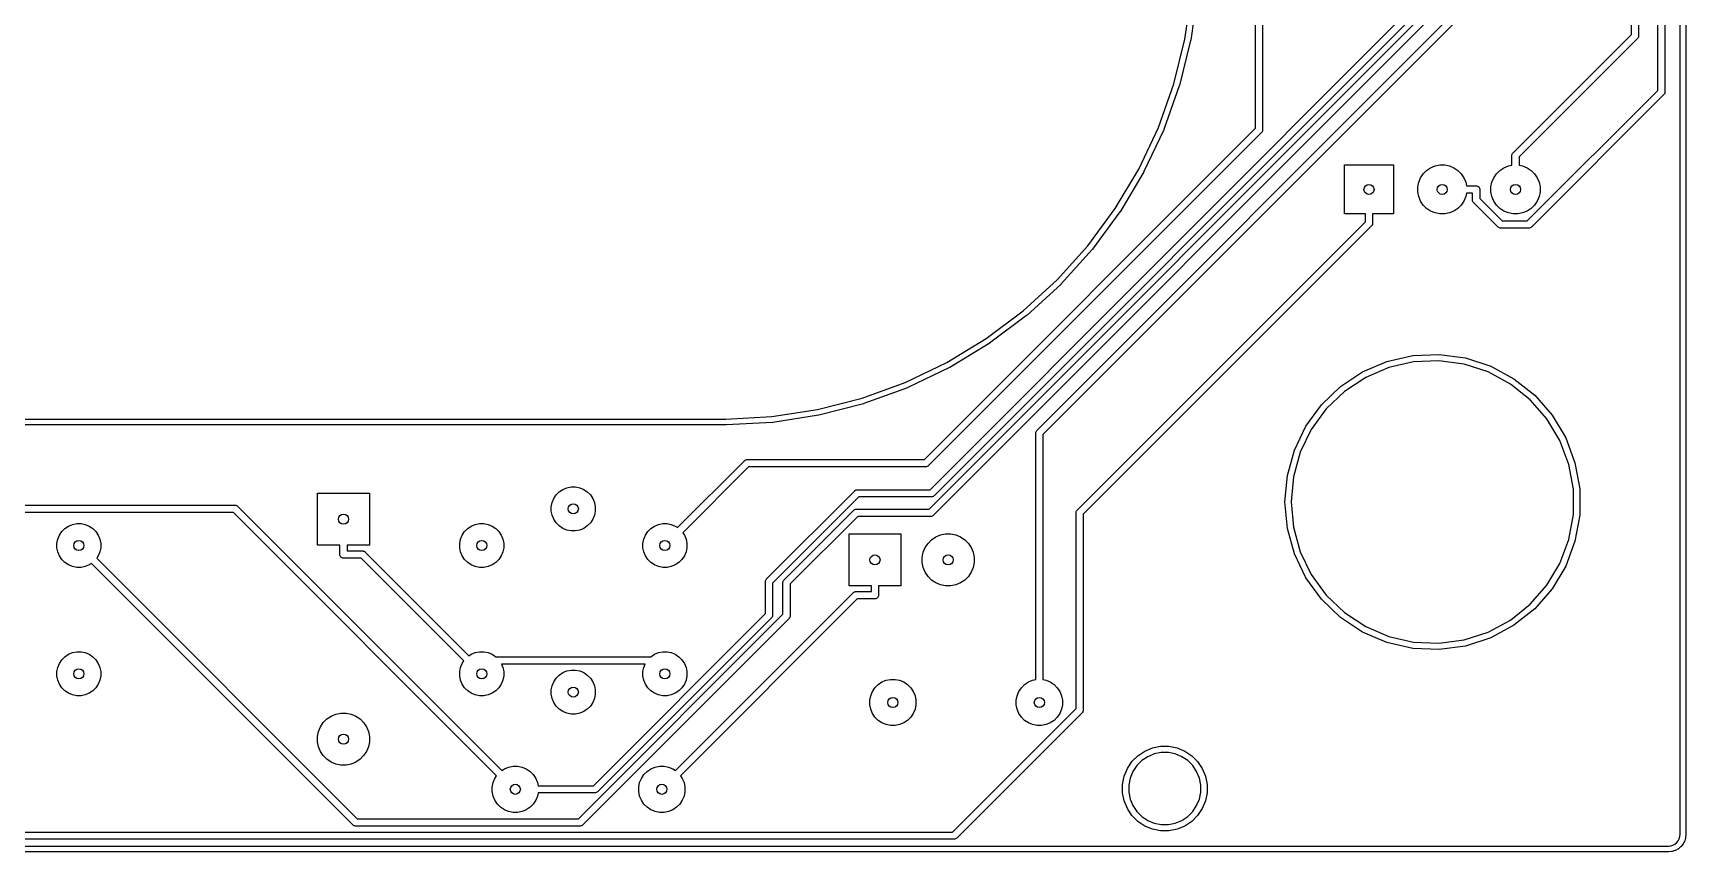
# Model space of a CAD drawing. Extents: x 17 to 176, y -177 to -9.
# Drawn here: x 118.3 to 175.6, y -176.6 to -148.3 of the extents above; entities that cross this region are included whole.
import ezdxf

# ---------------------------------------------------------------- set-up
doc = ezdxf.new("R2010")
doc.units = 0
doc.layers.add('BLACK', color=7, linetype='CONTINUOUS')

msp = doc.modelspace()

# ---------------------------------------------------------------- linework, layer by layer
at = {"layer": 'BLACK', "linetype": 'CONTINUOUS'}
for p, q in [((175.382, -176.017), (175.382, -52.2426)), ((175.582, -52.2359), (175.582, -176.027)), ((174.604, -150.241), (174.604, -58.604)), ((174.854, -58.5583), (174.854, -150.286)), ((160.654, -151.553), (160.654, -63.3074)), ((160.904, -63.3531), (160.904, -151.599)), ((173.692, -148.298), (173.692, -109.811)), ((173.942, -109.766), (173.942, -148.343)), ((153.078, -162.022), (167.836, -147.265)), ((158.212, -148.467), (158.445, -146.888)), ((158.643, -146.912), (158.409, -148.501)), ((149.343, -164.752), (166.678, -147.417)), ((149.375, -164.076), (165.838, -147.614)), ((166.887, -147.562), (149.487, -164.961)), ((166.047, -147.758), (149.52, -164.285)), ((168.045, -147.409), (153.287, -162.167)), ((169.588, -152.402), (173.692, -148.298)), ((173.906, -148.438), (173.901, -148.442)), ((173.91, -148.433), (173.906, -148.438)), ((173.922, -148.419), (173.91, -148.433)), ((173.933, -148.397), (173.922, -148.419)), ((173.941, -148.374), (173.933, -148.397)), ((173.942, -148.355), (173.941, -148.374)), ((173.942, -148.343), (173.943, -148.349)), ((173.943, -148.349), (173.942, -148.355)), ((173.942, -148.355), (173.942, -148.355)), ((157.825, -150.016), (158.212, -148.467)), ((158.407, -148.511), (158.018, -150.07)), ((158.408, -148.507), (158.407, -148.511)), ((158.409, -148.503), (158.408, -148.507)), ((158.409, -148.501), (158.409, -148.503)), ((173.901, -148.442), (169.797, -152.546)), ((157.29, -151.52), (157.825, -150.016)), ((158.015, -150.079), (157.477, -151.592)), ((158.017, -150.075), (158.015, -150.079)), ((158.018, -150.071), (158.017, -150.075)), ((158.018, -150.07), (158.018, -150.071)), ((170.079, -154.765), (174.604, -150.241)), ((174.813, -150.385), (170.224, -154.974)), ((174.818, -150.381), (174.813, -150.385)), ((174.822, -150.377), (174.818, -150.381)), ((174.833, -150.362), (174.822, -150.377)), ((174.822, -150.377), (174.822, -150.377)), ((174.845, -150.341), (174.833, -150.362)), ((174.852, -150.317), (174.845, -150.341)), ((174.845, -150.341), (174.845, -150.341)), ((174.854, -150.299), (174.852, -150.317)), ((174.854, -150.286), (174.855, -150.293)), ((174.855, -150.293), (174.854, -150.299)), ((174.854, -150.299), (174.854, -150.299)), ((149.174, -163.034), (160.654, -151.553)), ((160.863, -151.698), (149.318, -163.243)), ((156.61, -152.965), (157.29, -151.52)), ((157.473, -151.601), (156.789, -153.055)), ((157.475, -151.597), (157.473, -151.601)), ((157.476, -151.593), (157.475, -151.597)), ((157.477, -151.592), (157.476, -151.593)), ((160.868, -151.694), (160.863, -151.698)), ((160.872, -151.689), (160.868, -151.694)), ((160.884, -151.675), (160.872, -151.689)), ((160.895, -151.653), (160.884, -151.675)), ((160.902, -151.63), (160.895, -151.653)), ((160.904, -151.611), (160.902, -151.63)), ((160.904, -151.599), (160.905, -151.605)), ((160.905, -151.605), (160.904, -151.611)), ((160.904, -151.611), (160.904, -151.611)), ((169.549, -152.47), (169.556, -152.447)), ((169.556, -152.447), (169.568, -152.425)), ((169.568, -152.425), (169.579, -152.411)), ((169.579, -152.411), (169.583, -152.406)), ((169.579, -152.411), (169.579, -152.411)), ((169.583, -152.406), (169.588, -152.402)), ((155.793, -154.336), (156.61, -152.965)), ((163.742, -154.52), (163.742, -152.82)), ((163.742, -152.82), (165.442, -152.82)), ((165.442, -152.82), (165.442, -154.52)), ((166.472, -153.128), (166.59, -153.01)), ((166.59, -153.01), (166.729, -152.917)), ((166.729, -152.917), (166.884, -152.853)), ((166.884, -152.853), (167.048, -152.82)), ((167.048, -152.82), (167.216, -152.82)), ((167.216, -152.82), (167.38, -152.853)), ((167.38, -152.853), (167.535, -152.917)), ((167.535, -152.917), (167.674, -153.01)), ((167.674, -153.01), (167.792, -153.128)), ((169.012, -153.128), (169.13, -153.01)), ((169.13, -153.01), (169.269, -152.917)), ((169.269, -152.917), (169.424, -152.853)), ((169.424, -152.853), (169.547, -152.828)), ((169.546, -152.495), (169.549, -152.47)), ((169.547, -152.501), (169.546, -152.495)), ((169.547, -152.828), (169.547, -152.501)), ((169.797, -152.546), (169.797, -152.828)), ((169.797, -152.828), (169.92, -152.853)), ((169.92, -152.853), (170.075, -152.917)), ((170.075, -152.917), (170.214, -153.01)), ((170.214, -153.01), (170.332, -153.128)), ((156.784, -153.063), (155.962, -154.443)), ((156.786, -153.059), (156.784, -153.063)), ((156.788, -153.056), (156.786, -153.059)), ((156.789, -153.055), (156.788, -153.056)), ((166.282, -153.586), (166.315, -153.422)), ((166.282, -153.754), (166.282, -153.586)), ((166.315, -153.422), (166.379, -153.267)), ((166.379, -153.267), (166.472, -153.128)), ((167.792, -153.128), (167.885, -153.267)), ((167.885, -153.267), (167.949, -153.422)), ((167.949, -153.422), (167.974, -153.545)), ((167.974, -153.545), (168.301, -153.545)), ((168.301, -153.545), (168.307, -153.544)), ((168.307, -153.544), (168.313, -153.545)), ((168.313, -153.545), (168.313, -153.545)), ((168.313, -153.545), (168.332, -153.547)), ((168.332, -153.547), (168.355, -153.554)), ((168.355, -153.554), (168.377, -153.566)), ((168.377, -153.566), (168.396, -153.581)), ((168.396, -153.581), (168.412, -153.6)), ((168.822, -153.586), (168.855, -153.422)), ((168.822, -153.754), (168.822, -153.586)), ((168.855, -153.422), (168.919, -153.267)), ((168.919, -153.267), (169.012, -153.128)), ((170.332, -153.128), (170.425, -153.267)), ((170.425, -153.267), (170.489, -153.422)), ((170.489, -153.422), (170.522, -153.586)), ((170.522, -153.586), (170.522, -153.754)), ((166.315, -153.918), (166.282, -153.754)), ((166.379, -154.073), (166.315, -153.918)), ((166.472, -154.212), (166.379, -154.073)), ((167.885, -154.073), (167.792, -154.212)), ((167.949, -153.918), (167.885, -154.073)), ((167.974, -153.795), (167.949, -153.918)), ((168.182, -153.795), (167.974, -153.795)), ((168.182, -154.031), (168.182, -153.795)), ((168.182, -154.037), (168.182, -154.031)), ((168.184, -154.062), (168.182, -154.037)), ((168.191, -154.085), (168.184, -154.062)), ((168.203, -154.107), (168.191, -154.085)), ((168.215, -154.121), (168.203, -154.107)), ((168.218, -154.126), (168.215, -154.121)), ((168.223, -154.13), (168.218, -154.126)), ((169.068, -154.974), (168.223, -154.13)), ((168.412, -153.6), (168.423, -153.622)), ((168.423, -153.622), (168.43, -153.645)), ((168.43, -153.645), (168.433, -153.67)), ((168.433, -153.67), (168.432, -153.676)), ((168.432, -153.676), (168.432, -153.986)), ((168.432, -153.986), (169.212, -154.765)), ((168.855, -153.918), (168.822, -153.754)), ((168.919, -154.073), (168.855, -153.918)), ((169.012, -154.212), (168.919, -154.073)), ((170.425, -154.073), (170.332, -154.212)), ((170.489, -153.918), (170.425, -154.073)), ((170.522, -153.754), (170.489, -153.918)), ((154.845, -155.621), (155.793, -154.336)), ((155.957, -154.451), (155.003, -155.744)), ((155.959, -154.448), (155.957, -154.451)), ((155.961, -154.444), (155.959, -154.448)), ((155.962, -154.443), (155.961, -154.444)), ((164.467, -154.52), (163.742, -154.52)), ((164.467, -154.794), (164.467, -154.52)), ((165.442, -154.52), (164.717, -154.52)), ((164.717, -154.52), (164.717, -154.839)), ((166.59, -154.33), (166.472, -154.212)), ((166.729, -154.423), (166.59, -154.33)), ((166.884, -154.487), (166.729, -154.423)), ((167.048, -154.52), (166.884, -154.487)), ((167.216, -154.52), (167.048, -154.52)), ((167.38, -154.487), (167.216, -154.52)), ((167.535, -154.423), (167.38, -154.487)), ((167.674, -154.33), (167.535, -154.423)), ((167.792, -154.212), (167.674, -154.33)), ((169.13, -154.33), (169.012, -154.212)), ((169.269, -154.423), (169.13, -154.33)), ((169.424, -154.487), (169.269, -154.423)), ((169.588, -154.52), (169.424, -154.487)), ((169.756, -154.52), (169.588, -154.52)), ((169.92, -154.487), (169.756, -154.52)), ((170.075, -154.423), (169.92, -154.487)), ((170.214, -154.33), (170.075, -154.423)), ((170.332, -154.212), (170.214, -154.33)), ((154.475, -164.785), (164.467, -154.794)), ((164.676, -154.938), (154.684, -164.93)), ((164.681, -154.934), (164.676, -154.938)), ((164.685, -154.929), (164.681, -154.934)), ((164.696, -154.915), (164.685, -154.929)), ((164.708, -154.893), (164.696, -154.915)), ((164.715, -154.87), (164.708, -154.893)), ((164.717, -154.851), (164.715, -154.87)), ((164.715, -154.87), (164.715, -154.87)), ((164.717, -154.839), (164.718, -154.845)), ((164.718, -154.845), (164.717, -154.851)), ((164.717, -154.851), (164.717, -154.851)), ((169.071, -154.979), (169.068, -154.974)), ((169.076, -154.983), (169.071, -154.979)), ((169.091, -154.995), (169.076, -154.983)), ((169.076, -154.983), (169.076, -154.983)), ((169.112, -155.006), (169.091, -154.995)), ((169.136, -155.013), (169.112, -155.006)), ((169.154, -155.015), (169.136, -155.013)), ((169.16, -155.016), (169.154, -155.015)), ((169.154, -155.015), (169.154, -155.015)), ((169.166, -155.015), (169.16, -155.016)), ((170.125, -155.015), (169.166, -155.015)), ((169.212, -154.765), (170.079, -154.765)), ((170.131, -155.016), (170.125, -155.015)), ((170.137, -155.015), (170.131, -155.016)), ((170.156, -155.013), (170.137, -155.015)), ((170.137, -155.015), (170.137, -155.015)), ((170.179, -155.006), (170.156, -155.013)), ((170.201, -154.995), (170.179, -155.006)), ((170.22, -154.979), (170.201, -154.995)), ((170.224, -154.974), (170.22, -154.979)), ((153.777, -156.808), (154.845, -155.621)), ((154.997, -155.752), (153.922, -156.945)), ((155, -155.748), (154.997, -155.752)), ((155.002, -155.745), (155, -155.748)), ((155.003, -155.744), (155.002, -155.745)), ((152.598, -157.884), (153.777, -156.808)), ((153.915, -156.952), (152.729, -158.035)), ((153.918, -156.949), (153.915, -156.952)), ((153.921, -156.946), (153.918, -156.949)), ((153.922, -156.945), (153.921, -156.946)), ((153.922, -156.945), (153.922, -156.945)), ((153.922, -156.945), (153.922, -156.945)), ((151.32, -158.841), (152.598, -157.884)), ((152.722, -158.042), (151.436, -159.004)), ((152.725, -158.039), (152.722, -158.042)), ((152.728, -158.036), (152.725, -158.039)), ((152.729, -158.035), (152.728, -158.036)), ((149.954, -159.668), (151.32, -158.841)), ((151.427, -159.009), (150.053, -159.841)), ((151.431, -159.007), (151.427, -159.009)), ((151.434, -159.005), (151.431, -159.007)), ((151.436, -159.004), (151.434, -159.005)), ((148.514, -160.358), (149.954, -159.668)), ((150.045, -159.846), (148.596, -160.54)), ((150.049, -159.844), (150.045, -159.846)), ((150.052, -159.842), (150.049, -159.844)), ((150.053, -159.841), (150.052, -159.842)), ((150.053, -159.841), (150.053, -159.841)), ((150.053, -159.841), (150.053, -159.841)), ((164.372, -159.994), (165.216, -159.634)), ((165.284, -159.843), (164.477, -160.188)), ((165.216, -159.634), (166.111, -159.429)), ((166.141, -159.647), (165.284, -159.843)), ((166.111, -159.429), (167.028, -159.388)), ((167.018, -159.608), (166.141, -159.647)), ((167.889, -159.726), (167.018, -159.608)), ((167.028, -159.388), (167.938, -159.511)), ((168.724, -159.997), (167.889, -159.726)), ((167.938, -159.511), (168.811, -159.795)), ((168.811, -159.795), (169.619, -160.23)), ((147.014, -160.904), (148.514, -160.358)), ((163.606, -160.5), (164.372, -159.994)), ((164.477, -160.188), (163.744, -160.672)), ((169.498, -160.414), (168.724, -159.997)), ((170.185, -160.961), (169.498, -160.414)), ((169.619, -160.23), (170.337, -160.802)), ((145.468, -161.301), (147.014, -160.904)), ((148.587, -160.544), (147.078, -161.093)), ((148.591, -160.542), (148.587, -160.544)), ((148.595, -160.541), (148.591, -160.542)), ((148.596, -160.54), (148.595, -160.541)), ((148.596, -160.54), (148.596, -160.54)), ((148.596, -160.54), (148.596, -160.54)), ((162.943, -161.134), (163.606, -160.5)), ((163.744, -160.672), (163.109, -161.279)), ((170.763, -161.623), (170.185, -160.961)), ((170.337, -160.802), (170.941, -161.494)), ((142.294, -161.634), (143.89, -161.545)), ((143.89, -161.545), (145.468, -161.301)), ((145.503, -161.498), (143.916, -161.743)), ((145.507, -161.497), (145.503, -161.498)), ((145.511, -161.496), (145.507, -161.497)), ((145.513, -161.496), (145.511, -161.496)), ((147.069, -161.096), (145.513, -161.496)), ((145.513, -161.496), (145.513, -161.496)), ((145.513, -161.496), (145.513, -161.496)), ((147.073, -161.095), (147.069, -161.096)), ((147.077, -161.094), (147.073, -161.095)), ((147.078, -161.093), (147.077, -161.094)), ((147.078, -161.093), (147.078, -161.093)), ((147.078, -161.093), (147.078, -161.093)), ((162.403, -161.877), (162.943, -161.134)), ((163.109, -161.279), (162.592, -161.99)), ((170.941, -161.494), (171.412, -162.282)), ((142.187, -161.834), (50.5992, -161.834)), ((50.6066, -161.635), (142.182, -161.635)), ((142.182, -161.635), (142.294, -161.634)), ((142.297, -161.834), (142.187, -161.834)), ((142.187, -161.834), (142.187, -161.834)), ((142.299, -161.834), (142.297, -161.834)), ((142.301, -161.834), (142.299, -161.834)), ((142.302, -161.834), (142.301, -161.834)), ((143.906, -161.744), (142.302, -161.834)), ((143.91, -161.744), (143.906, -161.744)), ((143.914, -161.743), (143.91, -161.744)), ((143.916, -161.743), (143.914, -161.743)), ((153.036, -162.115), (153.037, -162.109)), ((153.037, -162.121), (153.036, -162.115)), ((153.037, -162.109), (153.039, -162.091)), ((153.037, -162.109), (153.037, -162.109)), ((153.037, -170.659), (153.037, -162.121)), ((153.039, -162.091), (153.046, -162.067)), ((153.046, -162.067), (153.058, -162.045)), ((153.058, -162.045), (153.073, -162.026)), ((153.073, -162.026), (153.078, -162.022)), ((153.287, -162.167), (153.287, -170.659)), ((162.005, -162.704), (162.403, -161.877)), ((162.592, -161.99), (162.211, -162.781)), ((171.213, -162.377), (170.763, -161.623)), ((161.761, -163.589), (162.005, -162.704)), ((171.522, -163.2), (171.213, -162.377)), ((171.412, -162.282), (171.734, -163.141)), ((140.62, -165.391), (142.936, -163.075)), ((143.081, -163.284), (140.797, -165.568)), ((142.936, -163.075), (142.94, -163.07)), ((142.94, -163.07), (142.945, -163.066)), ((142.945, -163.066), (142.959, -163.054)), ((142.959, -163.054), (142.981, -163.043)), ((142.981, -163.043), (143.005, -163.036)), ((143.005, -163.036), (143.023, -163.034)), ((143.023, -163.034), (143.029, -163.033)), ((143.023, -163.034), (143.023, -163.034)), ((143.029, -163.033), (143.035, -163.034)), ((143.035, -163.034), (149.174, -163.034)), ((149.219, -163.284), (143.081, -163.284)), ((149.225, -163.284), (149.219, -163.284)), ((149.231, -163.284), (149.225, -163.284)), ((149.25, -163.282), (149.231, -163.284)), ((149.231, -163.284), (149.231, -163.284)), ((149.273, -163.275), (149.25, -163.282)), ((149.295, -163.263), (149.273, -163.275)), ((149.314, -163.248), (149.295, -163.263)), ((149.318, -163.243), (149.314, -163.248)), ((162.211, -162.781), (161.977, -163.628)), ((171.679, -164.064), (171.522, -163.2)), ((171.734, -163.141), (171.898, -164.044)), ((161.679, -164.503), (161.761, -163.589)), ((161.977, -163.628), (161.899, -164.503)), ((128.132, -166), (128.132, -164.2)), ((128.132, -164.2), (129.932, -164.2)), ((129.932, -164.2), (129.932, -166)), ((136.269, -164.519), (136.327, -164.38)), ((136.327, -164.38), (136.41, -164.255)), ((136.41, -164.255), (136.516, -164.149)), ((136.516, -164.149), (136.641, -164.066)), ((136.641, -164.066), (136.78, -164.008)), ((136.78, -164.008), (136.927, -163.979)), ((136.927, -163.979), (137.077, -163.979)), ((137.077, -163.979), (137.224, -164.008)), ((137.224, -164.008), (137.363, -164.066)), ((137.363, -164.066), (137.488, -164.149)), ((137.488, -164.149), (137.594, -164.255)), ((137.594, -164.255), (137.677, -164.38)), ((137.677, -164.38), (137.735, -164.519)), ((143.705, -167.171), (146.759, -164.117)), ((146.903, -164.326), (143.914, -167.316)), ((146.759, -164.117), (146.763, -164.112)), ((146.763, -164.112), (146.767, -164.109)), ((146.767, -164.109), (146.782, -164.097)), ((146.782, -164.097), (146.803, -164.085)), ((146.803, -164.085), (146.827, -164.078)), ((146.827, -164.078), (146.845, -164.076)), ((146.845, -164.076), (146.845, -164.076)), ((146.845, -164.076), (146.851, -164.076)), ((146.851, -164.076), (146.858, -164.076)), ((146.858, -164.076), (149.375, -164.076)), ((149.421, -164.326), (146.903, -164.326)), ((149.427, -164.327), (149.421, -164.326)), ((149.433, -164.326), (149.427, -164.327)), ((149.452, -164.324), (149.433, -164.326)), ((149.433, -164.326), (149.433, -164.326)), ((149.475, -164.317), (149.452, -164.324)), ((149.497, -164.306), (149.475, -164.317)), ((149.516, -164.29), (149.497, -164.306)), ((149.52, -164.285), (149.516, -164.29)), ((171.679, -164.942), (171.679, -164.064)), ((171.898, -164.044), (171.898, -164.962)), ((117.434, -164.616), (125.267, -164.616)), ((125.221, -164.866), (117.434, -164.866)), ((134.344, -173.989), (125.221, -164.866)), ((125.267, -164.616), (125.273, -164.615)), ((125.273, -164.615), (125.279, -164.616)), ((125.279, -164.616), (125.279, -164.616)), ((125.279, -164.616), (125.298, -164.618)), ((125.298, -164.618), (125.321, -164.625)), ((125.321, -164.625), (125.343, -164.637)), ((125.343, -164.637), (125.362, -164.652)), ((125.362, -164.652), (125.366, -164.657)), ((125.366, -164.657), (134.521, -173.812)), ((136.24, -164.666), (136.269, -164.519)), ((136.24, -164.816), (136.24, -164.666)), ((136.269, -164.963), (136.24, -164.816)), ((136.327, -165.102), (136.269, -164.963)), ((137.735, -164.963), (137.677, -165.102)), ((137.735, -164.519), (137.764, -164.666)), ((137.764, -164.816), (137.735, -164.963)), ((137.764, -164.666), (137.764, -164.816)), ((144.314, -167.199), (146.721, -164.793)), ((146.865, -165.002), (144.523, -167.344)), ((146.721, -164.793), (146.725, -164.788)), ((146.725, -164.788), (146.729, -164.784)), ((146.729, -164.784), (146.744, -164.772)), ((146.744, -164.772), (146.765, -164.761)), ((146.765, -164.761), (146.789, -164.754)), ((146.789, -164.754), (146.807, -164.752)), ((146.807, -164.752), (146.814, -164.751)), ((146.807, -164.752), (146.807, -164.752)), ((146.814, -164.751), (146.82, -164.752)), ((146.82, -164.752), (149.343, -164.752)), ((149.389, -165.002), (146.865, -165.002)), ((149.395, -165.002), (149.389, -165.002)), ((149.401, -165.002), (149.395, -165.002)), ((149.419, -165), (149.401, -165.002)), ((149.401, -165.002), (149.401, -165.002)), ((149.443, -164.993), (149.419, -165)), ((149.464, -164.981), (149.443, -164.993)), ((149.484, -164.966), (149.464, -164.981)), ((149.487, -164.961), (149.484, -164.966)), ((154.434, -164.872), (154.436, -164.853)), ((154.434, -164.878), (154.434, -164.872)), ((154.434, -164.872), (154.434, -164.872)), ((154.434, -164.884), (154.434, -164.878)), ((154.434, -171.661), (154.434, -164.884)), ((154.436, -164.853), (154.443, -164.83)), ((154.443, -164.83), (154.455, -164.808)), ((154.455, -164.808), (154.471, -164.789)), ((154.471, -164.789), (154.475, -164.785)), ((154.684, -164.93), (154.684, -171.707)), ((161.761, -165.417), (161.679, -164.503)), ((161.899, -164.503), (161.977, -165.378)), ((171.522, -165.807), (171.679, -164.942)), ((171.898, -164.962), (171.734, -165.865)), ((119.182, -165.65), (119.265, -165.525)), ((119.265, -165.525), (119.371, -165.419)), ((119.371, -165.419), (119.496, -165.336)), ((119.496, -165.336), (119.635, -165.278)), ((119.635, -165.278), (119.782, -165.249)), ((119.782, -165.249), (119.932, -165.249)), ((119.932, -165.249), (120.079, -165.278)), ((120.079, -165.278), (120.218, -165.336)), ((120.218, -165.336), (120.343, -165.419)), ((120.343, -165.419), (120.449, -165.525)), ((120.449, -165.525), (120.532, -165.65)), ((133.152, -165.65), (133.235, -165.525)), ((133.235, -165.525), (133.341, -165.419)), ((133.341, -165.419), (133.466, -165.336)), ((133.466, -165.336), (133.605, -165.278)), ((133.605, -165.278), (133.752, -165.249)), ((133.752, -165.249), (133.902, -165.249)), ((133.902, -165.249), (134.049, -165.278)), ((134.049, -165.278), (134.188, -165.336)), ((134.188, -165.336), (134.313, -165.419)), ((134.313, -165.419), (134.419, -165.525)), ((134.419, -165.525), (134.502, -165.65)), ((136.41, -165.227), (136.327, -165.102)), ((136.516, -165.333), (136.41, -165.227)), ((136.641, -165.416), (136.516, -165.333)), ((136.78, -165.474), (136.641, -165.416)), ((136.927, -165.503), (136.78, -165.474)), ((137.077, -165.503), (136.927, -165.503)), ((137.224, -165.474), (137.077, -165.503)), ((137.363, -165.416), (137.224, -165.474)), ((137.488, -165.333), (137.363, -165.416)), ((137.594, -165.227), (137.488, -165.333)), ((137.677, -165.102), (137.594, -165.227)), ((139.502, -165.65), (139.585, -165.525)), ((139.585, -165.525), (139.691, -165.419)), ((139.691, -165.419), (139.816, -165.336)), ((139.816, -165.336), (139.955, -165.278)), ((139.955, -165.278), (140.102, -165.249)), ((140.102, -165.249), (140.252, -165.249)), ((140.252, -165.249), (140.399, -165.278)), ((140.399, -165.278), (140.538, -165.336)), ((140.538, -165.336), (140.62, -165.391)), ((140.797, -165.568), (140.852, -165.65)), ((146.562, -167.41), (146.562, -165.61)), ((146.562, -165.61), (148.362, -165.61)), ((148.362, -165.61), (148.362, -167.41)), ((149.739, -165.645), (149.913, -165.61)), ((149.913, -165.61), (150.091, -165.61)), ((150.091, -165.61), (150.265, -165.645)), ((162.005, -166.302), (161.761, -165.417)), ((161.977, -165.378), (162.211, -166.225)), ((119.095, -165.936), (119.124, -165.789)), ((119.095, -166.086), (119.095, -165.936)), ((119.124, -166.233), (119.095, -166.086)), ((119.124, -165.789), (119.182, -165.65)), ((120.532, -165.65), (120.59, -165.789)), ((120.59, -165.789), (120.619, -165.936)), ((120.619, -166.086), (120.59, -166.233)), ((120.619, -165.936), (120.619, -166.086)), ((128.907, -166), (128.132, -166)), ((128.907, -166.319), (128.907, -166)), ((129.932, -166), (129.157, -166)), ((129.157, -166), (129.157, -166.2)), ((129.157, -166.2), (129.69, -166.2)), ((129.69, -166.2), (129.696, -166.2)), ((129.696, -166.2), (129.702, -166.2)), ((129.702, -166.2), (129.702, -166.2)), ((129.702, -166.2), (129.721, -166.202)), ((129.721, -166.202), (129.744, -166.209)), ((133.065, -165.936), (133.094, -165.789)), ((133.065, -166.086), (133.065, -165.936)), ((133.094, -166.233), (133.065, -166.086)), ((133.094, -165.789), (133.152, -165.65)), ((134.502, -165.65), (134.56, -165.789)), ((134.56, -165.789), (134.589, -165.936)), ((134.589, -166.086), (134.56, -166.233)), ((134.589, -165.936), (134.589, -166.086)), ((139.415, -165.936), (139.444, -165.789)), ((139.415, -166.086), (139.415, -165.936)), ((139.444, -166.233), (139.415, -166.086)), ((139.444, -165.789), (139.502, -165.65)), ((140.852, -165.65), (140.91, -165.789)), ((140.91, -165.789), (140.939, -165.936)), ((140.939, -166.086), (140.91, -166.233)), ((140.939, -165.936), (140.939, -166.086)), ((149.137, -166.247), (149.204, -166.084)), ((149.204, -166.084), (149.303, -165.936)), ((149.303, -165.936), (149.428, -165.811)), ((149.428, -165.811), (149.576, -165.712)), ((149.576, -165.712), (149.739, -165.645)), ((150.265, -165.645), (150.428, -165.712)), ((150.428, -165.712), (150.576, -165.811)), ((150.576, -165.811), (150.701, -165.936)), ((150.701, -165.936), (150.8, -166.084)), ((150.8, -166.084), (150.867, -166.247)), ((171.213, -166.629), (171.522, -165.807)), ((171.734, -165.865), (171.412, -166.725)), ((119.182, -166.372), (119.124, -166.233)), ((119.265, -166.497), (119.182, -166.372)), ((119.371, -166.603), (119.265, -166.497)), ((119.496, -166.686), (119.371, -166.603)), ((119.635, -166.744), (119.496, -166.686)), ((119.782, -166.773), (119.635, -166.744)), ((119.932, -166.773), (119.782, -166.773)), ((120.079, -166.744), (119.932, -166.773)), ((120.218, -166.686), (120.079, -166.744)), ((120.3, -166.631), (120.218, -166.686)), ((129.361, -175.692), (120.3, -166.631)), ((120.532, -166.372), (120.477, -166.454)), ((120.477, -166.454), (129.506, -175.483)), ((120.59, -166.233), (120.532, -166.372)), ((128.906, -166.325), (128.907, -166.319)), ((128.909, -166.35), (128.906, -166.325)), ((128.916, -166.373), (128.909, -166.35)), ((128.928, -166.395), (128.916, -166.373)), ((128.943, -166.414), (128.928, -166.395)), ((128.962, -166.43), (128.943, -166.414)), ((128.984, -166.441), (128.962, -166.43)), ((129.007, -166.448), (128.984, -166.441)), ((129.026, -166.45), (129.007, -166.448)), ((129.032, -166.451), (129.026, -166.45)), ((129.026, -166.45), (129.026, -166.45)), ((129.038, -166.45), (129.032, -166.451)), ((129.645, -166.45), (129.038, -166.45)), ((133.207, -170.013), (129.645, -166.45)), ((129.744, -166.209), (129.766, -166.221)), ((129.766, -166.221), (129.785, -166.236)), ((129.785, -166.236), (129.789, -166.241)), ((129.789, -166.241), (133.384, -169.836)), ((133.152, -166.372), (133.094, -166.233)), ((133.235, -166.497), (133.152, -166.372)), ((133.341, -166.603), (133.235, -166.497)), ((133.466, -166.686), (133.341, -166.603)), ((133.605, -166.744), (133.466, -166.686)), ((133.752, -166.773), (133.605, -166.744)), ((133.902, -166.773), (133.752, -166.773)), ((134.049, -166.744), (133.902, -166.773)), ((134.188, -166.686), (134.049, -166.744)), ((134.313, -166.603), (134.188, -166.686)), ((134.419, -166.497), (134.313, -166.603)), ((134.502, -166.372), (134.419, -166.497)), ((134.56, -166.233), (134.502, -166.372)), ((139.502, -166.372), (139.444, -166.233)), ((139.585, -166.497), (139.502, -166.372)), ((139.691, -166.603), (139.585, -166.497)), ((139.816, -166.686), (139.691, -166.603)), ((139.955, -166.744), (139.816, -166.686)), ((140.102, -166.773), (139.955, -166.744)), ((140.252, -166.773), (140.102, -166.773)), ((140.399, -166.744), (140.252, -166.773)), ((140.538, -166.686), (140.399, -166.744)), ((140.663, -166.603), (140.538, -166.686)), ((140.769, -166.497), (140.663, -166.603)), ((140.852, -166.372), (140.769, -166.497)), ((140.91, -166.233), (140.852, -166.372)), ((149.102, -166.421), (149.137, -166.247)), ((149.102, -166.599), (149.102, -166.421)), ((149.137, -166.773), (149.102, -166.599)), ((149.204, -166.936), (149.137, -166.773)), ((150.867, -166.773), (150.8, -166.936)), ((150.867, -166.247), (150.902, -166.421)), ((150.902, -166.599), (150.867, -166.773)), ((150.902, -166.421), (150.902, -166.599)), ((162.403, -167.129), (162.005, -166.302)), ((162.211, -166.225), (162.592, -167.016)), ((170.763, -167.383), (171.213, -166.629)), ((171.412, -166.725), (170.941, -167.513)), ((143.663, -167.264), (143.664, -167.258)), ((143.664, -167.27), (143.663, -167.264)), ((143.664, -167.258), (143.666, -167.239)), ((143.664, -167.258), (143.664, -167.258)), ((143.664, -168.368), (143.664, -167.27)), ((143.666, -167.239), (143.673, -167.216)), ((143.673, -167.216), (143.684, -167.194)), ((143.684, -167.194), (143.7, -167.175)), ((143.7, -167.175), (143.705, -167.171)), ((143.914, -167.316), (143.914, -168.414)), ((144.272, -167.292), (144.275, -167.268)), ((144.273, -167.298), (144.272, -167.292)), ((144.273, -168.396), (144.273, -167.298)), ((144.275, -167.268), (144.282, -167.244)), ((144.282, -167.244), (144.294, -167.222)), ((144.294, -167.222), (144.305, -167.208)), ((144.305, -167.208), (144.309, -167.203)), ((144.305, -167.208), (144.305, -167.208)), ((144.309, -167.203), (144.314, -167.199)), ((144.523, -167.344), (144.523, -168.441)), ((149.303, -167.084), (149.204, -166.936)), ((149.428, -167.209), (149.303, -167.084)), ((149.576, -167.308), (149.428, -167.209)), ((149.739, -167.375), (149.576, -167.308)), ((150.428, -167.308), (150.265, -167.375)), ((150.576, -167.209), (150.428, -167.308)), ((150.701, -167.084), (150.576, -167.209)), ((150.8, -166.936), (150.701, -167.084)), ((162.943, -167.872), (162.403, -167.129)), ((162.592, -167.016), (163.109, -167.727)), ((140.543, -173.812), (146.704, -167.651)), ((146.848, -167.86), (140.72, -173.989)), ((147.337, -167.41), (146.562, -167.41)), ((146.704, -167.651), (146.708, -167.646)), ((146.708, -167.646), (146.713, -167.643)), ((146.713, -167.643), (146.727, -167.631)), ((146.727, -167.631), (146.749, -167.619)), ((146.749, -167.619), (146.772, -167.612)), ((146.772, -167.612), (146.791, -167.61)), ((146.791, -167.61), (146.791, -167.61)), ((146.791, -167.61), (146.797, -167.61)), ((146.797, -167.61), (146.803, -167.61)), ((146.803, -167.61), (147.337, -167.61)), ((147.456, -167.86), (146.848, -167.86)), ((147.337, -167.61), (147.337, -167.41)), ((147.462, -167.861), (147.456, -167.86)), ((147.487, -167.858), (147.462, -167.861)), ((147.51, -167.851), (147.487, -167.858)), ((147.532, -167.84), (147.51, -167.851)), ((147.551, -167.824), (147.532, -167.84)), ((147.566, -167.805), (147.551, -167.824)), ((147.578, -167.783), (147.566, -167.805)), ((147.585, -167.76), (147.578, -167.783)), ((147.587, -167.741), (147.585, -167.76)), ((148.362, -167.41), (147.587, -167.41)), ((147.587, -167.41), (147.587, -167.729)), ((147.587, -167.729), (147.588, -167.735)), ((147.588, -167.735), (147.587, -167.741)), ((149.913, -167.41), (149.739, -167.375)), ((150.091, -167.41), (149.913, -167.41)), ((150.265, -167.375), (150.091, -167.41)), ((163.606, -168.506), (162.943, -167.872)), ((163.109, -167.727), (163.744, -168.334)), ((170.185, -168.045), (170.763, -167.383)), ((170.941, -167.513), (170.337, -168.204)), ((137.186, -175.483), (144.273, -168.396)), ((137.697, -174.335), (143.664, -168.368)), ((143.893, -168.49), (143.882, -168.504)), ((143.905, -168.468), (143.893, -168.49)), ((143.912, -168.444), (143.905, -168.468)), ((143.914, -168.426), (143.912, -168.444)), ((143.914, -168.414), (143.914, -168.42)), ((143.914, -168.42), (143.914, -168.426)), ((143.914, -168.426), (143.914, -168.426)), ((144.514, -168.496), (144.507, -168.509)), ((144.521, -168.472), (144.514, -168.496)), ((144.523, -168.454), (144.521, -168.472)), ((144.523, -168.441), (144.524, -168.448)), ((144.524, -168.448), (144.523, -168.454)), ((144.523, -168.454), (144.523, -168.454)), ((163.744, -168.334), (164.477, -168.818)), ((169.498, -168.593), (170.185, -168.045)), ((170.337, -168.204), (169.619, -168.776)), ((144.482, -168.54), (137.33, -175.692)), ((143.873, -168.513), (137.841, -174.544)), ((143.878, -168.509), (143.873, -168.513)), ((143.882, -168.504), (143.878, -168.509)), ((143.882, -168.504), (143.882, -168.504)), ((144.487, -168.536), (144.482, -168.54)), ((144.491, -168.532), (144.487, -168.536)), ((144.502, -168.517), (144.491, -168.532)), ((144.491, -168.532), (144.491, -168.532)), ((144.507, -168.509), (144.502, -168.517)), ((164.372, -169.012), (163.606, -168.506)), ((165.216, -169.373), (164.372, -169.012)), ((164.477, -168.818), (165.284, -169.163)), ((167.889, -169.28), (168.724, -169.009)), ((168.724, -169.009), (169.498, -168.593)), ((169.619, -168.776), (168.811, -169.211)), ((166.111, -169.577), (165.216, -169.373)), ((165.284, -169.163), (166.141, -169.359)), ((167.028, -169.618), (166.111, -169.577)), ((166.141, -169.359), (167.018, -169.398)), ((167.018, -169.398), (167.889, -169.28)), ((167.938, -169.495), (167.028, -169.618)), ((168.811, -169.211), (167.938, -169.495)), ((119.124, -170.234), (119.182, -170.095)), ((119.182, -170.095), (119.265, -169.97)), ((119.265, -169.97), (119.371, -169.864)), ((119.371, -169.864), (119.496, -169.781)), ((119.496, -169.781), (119.635, -169.723)), ((119.635, -169.723), (119.782, -169.694)), ((119.782, -169.694), (119.932, -169.694)), ((119.932, -169.694), (120.079, -169.723)), ((120.079, -169.723), (120.218, -169.781)), ((120.218, -169.781), (120.343, -169.864)), ((120.343, -169.864), (120.449, -169.97)), ((120.449, -169.97), (120.532, -170.095)), ((120.532, -170.095), (120.59, -170.234)), ((133.094, -170.234), (133.152, -170.095)), ((133.152, -170.095), (133.207, -170.013)), ((133.384, -169.836), (133.466, -169.781)), ((133.466, -169.781), (133.605, -169.723)), ((133.605, -169.723), (133.752, -169.694)), ((133.752, -169.694), (133.902, -169.694)), ((133.902, -169.694), (134.049, -169.723)), ((134.049, -169.723), (134.188, -169.781)), ((134.188, -169.781), (134.313, -169.864)), ((134.313, -169.864), (134.323, -169.874)), ((134.323, -169.874), (139.681, -169.874)), ((139.49, -170.124), (134.514, -170.124)), ((134.514, -170.124), (134.56, -170.234)), ((139.444, -170.234), (139.49, -170.124)), ((139.681, -169.874), (139.691, -169.864)), ((139.691, -169.864), (139.816, -169.781)), ((139.816, -169.781), (139.955, -169.723)), ((139.955, -169.723), (140.102, -169.694)), ((140.102, -169.694), (140.252, -169.694)), ((140.252, -169.694), (140.399, -169.723)), ((140.399, -169.723), (140.538, -169.781)), ((140.538, -169.781), (140.663, -169.864)), ((140.663, -169.864), (140.769, -169.97)), ((140.769, -169.97), (140.852, -170.095)), ((140.852, -170.095), (140.91, -170.234)), ((119.095, -170.381), (119.124, -170.234)), ((119.095, -170.531), (119.095, -170.381)), ((119.124, -170.678), (119.095, -170.531)), ((119.182, -170.817), (119.124, -170.678)), ((120.59, -170.678), (120.532, -170.817)), ((120.59, -170.234), (120.619, -170.381)), ((120.619, -170.531), (120.59, -170.678)), ((120.619, -170.381), (120.619, -170.531)), ((133.065, -170.381), (133.094, -170.234)), ((133.065, -170.531), (133.065, -170.381)), ((133.094, -170.678), (133.065, -170.531)), ((133.152, -170.817), (133.094, -170.678)), ((134.56, -170.678), (134.502, -170.817)), ((134.56, -170.234), (134.589, -170.381)), ((134.589, -170.531), (134.56, -170.678)), ((134.589, -170.381), (134.589, -170.531)), ((136.269, -170.869), (136.327, -170.73)), ((136.327, -170.73), (136.41, -170.605)), ((136.41, -170.605), (136.516, -170.499)), ((136.516, -170.499), (136.641, -170.416)), ((136.641, -170.416), (136.78, -170.358)), ((136.78, -170.358), (136.927, -170.329)), ((136.927, -170.329), (137.077, -170.329)), ((137.077, -170.329), (137.224, -170.358)), ((137.224, -170.358), (137.363, -170.416)), ((137.363, -170.416), (137.488, -170.499)), ((137.488, -170.499), (137.594, -170.605)), ((137.594, -170.605), (137.677, -170.73)), ((137.677, -170.73), (137.735, -170.869)), ((139.415, -170.381), (139.444, -170.234)), ((139.415, -170.531), (139.415, -170.381)), ((139.444, -170.678), (139.415, -170.531)), ((139.502, -170.817), (139.444, -170.678)), ((140.91, -170.678), (140.852, -170.817)), ((140.91, -170.234), (140.939, -170.381)), ((140.939, -170.531), (140.91, -170.678)), ((140.939, -170.381), (140.939, -170.531)), ((147.572, -170.829), (147.703, -170.741)), ((147.703, -170.741), (147.849, -170.681)), ((147.849, -170.681), (148.003, -170.65)), ((148.003, -170.65), (148.161, -170.65)), ((148.161, -170.65), (148.315, -170.681)), ((148.315, -170.681), (148.461, -170.741)), ((148.461, -170.741), (148.592, -170.829)), ((152.652, -170.829), (152.783, -170.741)), ((152.783, -170.741), (152.929, -170.681)), ((152.929, -170.681), (153.037, -170.659)), ((153.287, -170.659), (153.395, -170.681)), ((153.395, -170.681), (153.541, -170.741)), ((153.541, -170.741), (153.672, -170.829)), ((119.265, -170.942), (119.182, -170.817)), ((119.371, -171.048), (119.265, -170.942)), ((119.496, -171.131), (119.371, -171.048)), ((119.635, -171.189), (119.496, -171.131)), ((119.782, -171.218), (119.635, -171.189)), ((119.932, -171.218), (119.782, -171.218)), ((120.079, -171.189), (119.932, -171.218)), ((120.218, -171.131), (120.079, -171.189)), ((120.343, -171.048), (120.218, -171.131)), ((120.449, -170.942), (120.343, -171.048)), ((120.532, -170.817), (120.449, -170.942)), ((133.235, -170.942), (133.152, -170.817)), ((133.341, -171.048), (133.235, -170.942)), ((133.466, -171.131), (133.341, -171.048)), ((133.605, -171.189), (133.466, -171.131)), ((133.752, -171.218), (133.605, -171.189)), ((133.902, -171.218), (133.752, -171.218)), ((134.049, -171.189), (133.902, -171.218)), ((134.188, -171.131), (134.049, -171.189)), ((134.313, -171.048), (134.188, -171.131)), ((134.419, -170.942), (134.313, -171.048)), ((134.502, -170.817), (134.419, -170.942)), ((136.24, -171.016), (136.269, -170.869)), ((136.24, -171.166), (136.24, -171.016)), ((136.269, -171.313), (136.24, -171.166)), ((136.327, -171.452), (136.269, -171.313)), ((137.735, -171.313), (137.677, -171.452)), ((137.735, -170.869), (137.764, -171.016)), ((137.764, -171.166), (137.735, -171.313)), ((137.764, -171.016), (137.764, -171.166)), ((139.585, -170.942), (139.502, -170.817)), ((139.691, -171.048), (139.585, -170.942)), ((139.816, -171.131), (139.691, -171.048)), ((139.955, -171.189), (139.816, -171.131)), ((140.102, -171.218), (139.955, -171.189)), ((140.252, -171.218), (140.102, -171.218)), ((140.399, -171.189), (140.252, -171.218)), ((140.538, -171.131), (140.399, -171.189)), ((140.663, -171.048), (140.538, -171.131)), ((140.769, -170.942), (140.663, -171.048)), ((140.852, -170.817), (140.769, -170.942)), ((147.282, -171.371), (147.313, -171.217)), ((147.313, -171.217), (147.373, -171.071)), ((147.373, -171.071), (147.461, -170.94)), ((147.461, -170.94), (147.572, -170.829)), ((148.592, -170.829), (148.703, -170.94)), ((148.703, -170.94), (148.791, -171.071)), ((148.791, -171.071), (148.851, -171.217)), ((148.851, -171.217), (148.882, -171.371)), ((152.362, -171.371), (152.393, -171.217)), ((152.393, -171.217), (152.453, -171.071)), ((152.453, -171.071), (152.541, -170.94)), ((152.541, -170.94), (152.652, -170.829)), ((153.672, -170.829), (153.783, -170.94)), ((153.783, -170.94), (153.871, -171.071)), ((153.871, -171.071), (153.931, -171.217)), ((153.931, -171.217), (153.962, -171.371)), ((128.458, -172.021), (128.606, -171.922)), ((128.606, -171.922), (128.769, -171.855)), ((128.769, -171.855), (128.943, -171.82)), ((128.943, -171.82), (129.121, -171.82)), ((129.121, -171.82), (129.295, -171.855)), ((129.295, -171.855), (129.458, -171.922)), ((129.458, -171.922), (129.606, -172.021)), ((136.41, -171.577), (136.327, -171.452)), ((136.516, -171.683), (136.41, -171.577)), ((136.641, -171.766), (136.516, -171.683)), ((136.78, -171.824), (136.641, -171.766)), ((136.927, -171.853), (136.78, -171.824)), ((137.077, -171.853), (136.927, -171.853)), ((137.224, -171.824), (137.077, -171.853)), ((137.363, -171.766), (137.224, -171.824)), ((137.488, -171.683), (137.363, -171.766)), ((137.594, -171.577), (137.488, -171.683)), ((137.677, -171.452), (137.594, -171.577)), ((147.282, -171.529), (147.282, -171.371)), ((147.313, -171.683), (147.282, -171.529)), ((147.373, -171.829), (147.313, -171.683)), ((147.461, -171.96), (147.373, -171.829)), ((148.791, -171.829), (148.703, -171.96)), ((148.851, -171.683), (148.791, -171.829)), ((148.882, -171.529), (148.851, -171.683)), ((148.882, -171.371), (148.882, -171.529)), ((150.156, -175.94), (154.434, -171.661)), ((154.643, -171.806), (150.3, -176.149)), ((152.362, -171.529), (152.362, -171.371)), ((152.393, -171.683), (152.362, -171.529)), ((152.453, -171.829), (152.393, -171.683)), ((152.541, -171.96), (152.453, -171.829)), ((153.871, -171.829), (153.783, -171.96)), ((153.931, -171.683), (153.871, -171.829)), ((153.962, -171.529), (153.931, -171.683)), ((153.962, -171.371), (153.962, -171.529)), ((154.648, -171.802), (154.643, -171.806)), ((154.652, -171.797), (154.648, -171.802)), ((154.664, -171.783), (154.652, -171.797)), ((154.675, -171.761), (154.664, -171.783)), ((154.683, -171.738), (154.675, -171.761)), ((154.684, -171.719), (154.683, -171.738)), ((154.684, -171.707), (154.685, -171.713)), ((154.685, -171.713), (154.684, -171.719)), ((154.684, -171.719), (154.684, -171.719)), ((128.132, -172.631), (128.167, -172.457)), ((128.167, -172.457), (128.234, -172.294)), ((128.234, -172.294), (128.333, -172.146)), ((128.333, -172.146), (128.458, -172.021)), ((129.606, -172.021), (129.731, -172.146)), ((129.731, -172.146), (129.83, -172.294)), ((129.83, -172.294), (129.897, -172.457)), ((129.897, -172.457), (129.932, -172.631)), ((147.572, -172.071), (147.461, -171.96)), ((147.703, -172.159), (147.572, -172.071)), ((147.849, -172.219), (147.703, -172.159)), ((148.003, -172.25), (147.849, -172.219)), ((148.161, -172.25), (148.003, -172.25)), ((148.315, -172.219), (148.161, -172.25)), ((148.461, -172.159), (148.315, -172.219)), ((148.592, -172.071), (148.461, -172.159)), ((148.703, -171.96), (148.592, -172.071)), ((152.652, -172.071), (152.541, -171.96)), ((152.783, -172.159), (152.652, -172.071)), ((152.929, -172.219), (152.783, -172.159)), ((153.083, -172.25), (152.929, -172.219)), ((153.241, -172.25), (153.083, -172.25)), ((153.395, -172.219), (153.241, -172.25)), ((153.541, -172.159), (153.395, -172.219)), ((153.672, -172.071), (153.541, -172.159)), ((153.783, -171.96), (153.672, -172.071)), ((128.132, -172.809), (128.132, -172.631)), ((128.167, -172.983), (128.132, -172.809)), ((128.234, -173.146), (128.167, -172.983)), ((129.897, -172.983), (129.83, -173.146)), ((129.932, -172.809), (129.897, -172.983)), ((129.932, -172.631), (129.932, -172.809)), ((156.818, -173.136), (157.084, -173.025)), ((157.084, -173.025), (157.367, -172.969)), ((157.367, -172.969), (157.656, -172.969)), ((157.656, -172.969), (157.939, -173.025)), ((157.939, -173.025), (158.206, -173.136)), ((128.333, -173.294), (128.234, -173.146)), ((128.458, -173.419), (128.333, -173.294)), ((128.606, -173.518), (128.458, -173.419)), ((128.769, -173.585), (128.606, -173.518)), ((128.943, -173.62), (128.769, -173.585)), ((129.121, -173.62), (128.943, -173.62)), ((129.295, -173.585), (129.121, -173.62)), ((129.458, -173.518), (129.295, -173.585)), ((129.606, -173.419), (129.458, -173.518)), ((129.731, -173.294), (129.606, -173.419)), ((129.83, -173.146), (129.731, -173.294)), ((156.213, -173.74), (156.373, -173.5)), ((156.373, -173.5), (156.578, -173.296)), ((156.544, -173.64), (156.407, -173.844)), ((156.717, -173.466), (156.544, -173.64)), ((156.578, -173.296), (156.818, -173.136)), ((156.921, -173.33), (156.717, -173.466)), ((157.148, -173.236), (156.921, -173.33)), ((157.389, -173.188), (157.148, -173.236)), ((157.635, -173.188), (157.389, -173.188)), ((157.875, -173.236), (157.635, -173.188)), ((158.102, -173.33), (157.875, -173.236)), ((158.306, -173.466), (158.102, -173.33)), ((158.206, -173.136), (158.446, -173.296)), ((158.48, -173.64), (158.306, -173.466)), ((158.446, -173.296), (158.65, -173.5)), ((158.616, -173.844), (158.48, -173.64)), ((158.65, -173.5), (158.81, -173.74)), ((134.192, -174.381), (134.223, -174.227)), ((134.223, -174.227), (134.283, -174.081)), ((134.283, -174.081), (134.344, -173.989)), ((134.521, -173.812), (134.613, -173.751)), ((134.613, -173.751), (134.759, -173.691)), ((134.759, -173.691), (134.913, -173.66)), ((134.913, -173.66), (135.071, -173.66)), ((135.071, -173.66), (135.225, -173.691)), ((135.225, -173.691), (135.371, -173.751)), ((135.371, -173.751), (135.502, -173.839)), ((135.502, -173.839), (135.613, -173.95)), ((135.613, -173.95), (135.701, -174.081)), ((135.701, -174.081), (135.761, -174.227)), ((135.761, -174.227), (135.783, -174.335)), ((139.272, -174.381), (139.303, -174.227)), ((139.303, -174.227), (139.363, -174.081)), ((139.363, -174.081), (139.451, -173.95)), ((139.451, -173.95), (139.562, -173.839)), ((139.562, -173.839), (139.693, -173.751)), ((139.693, -173.751), (139.839, -173.691)), ((139.839, -173.691), (139.993, -173.66)), ((139.993, -173.66), (140.151, -173.66)), ((140.151, -173.66), (140.305, -173.691)), ((140.305, -173.691), (140.451, -173.751)), ((140.451, -173.751), (140.543, -173.812)), ((140.72, -173.989), (140.781, -174.081)), ((140.781, -174.081), (140.841, -174.227)), ((140.841, -174.227), (140.872, -174.381)), ((156.046, -174.29), (156.103, -174.007)), ((156.103, -174.007), (156.213, -173.74)), ((156.313, -174.071), (156.265, -174.312)), ((156.407, -173.844), (156.313, -174.071)), ((158.71, -174.071), (158.616, -173.844)), ((158.758, -174.312), (158.71, -174.071)), ((158.81, -173.74), (158.921, -174.007)), ((158.921, -174.007), (158.977, -174.29)), ((134.192, -174.539), (134.192, -174.381)), ((134.223, -174.693), (134.192, -174.539)), ((134.283, -174.839), (134.223, -174.693)), ((135.761, -174.693), (135.701, -174.839)), ((135.783, -174.585), (135.761, -174.693)), ((135.783, -174.335), (137.697, -174.335)), ((137.743, -174.585), (135.783, -174.585)), ((137.749, -174.586), (137.743, -174.585)), ((137.755, -174.585), (137.749, -174.586)), ((137.773, -174.583), (137.755, -174.585)), ((137.755, -174.585), (137.755, -174.585)), ((137.797, -174.576), (137.773, -174.583)), ((137.818, -174.564), (137.797, -174.576)), ((137.838, -174.549), (137.818, -174.564)), ((137.841, -174.544), (137.838, -174.549)), ((139.272, -174.539), (139.272, -174.381)), ((139.303, -174.693), (139.272, -174.539)), ((139.363, -174.839), (139.303, -174.693)), ((140.841, -174.693), (140.781, -174.839)), ((140.872, -174.539), (140.841, -174.693)), ((140.872, -174.381), (140.872, -174.539)), ((156.046, -174.579), (156.046, -174.29)), ((156.103, -174.862), (156.046, -174.579)), ((156.265, -174.312), (156.265, -174.557)), ((156.265, -174.557), (156.313, -174.798)), ((156.313, -174.798), (156.407, -175.025)), ((158.616, -175.025), (158.71, -174.798)), ((158.71, -174.798), (158.758, -174.557)), ((158.758, -174.557), (158.758, -174.312)), ((158.977, -174.579), (158.921, -174.862)), ((158.977, -174.29), (158.977, -174.579)), ((134.371, -174.97), (134.283, -174.839)), ((134.482, -175.081), (134.371, -174.97)), ((134.613, -175.169), (134.482, -175.081)), ((134.759, -175.229), (134.613, -175.169)), ((134.913, -175.26), (134.759, -175.229)), ((135.071, -175.26), (134.913, -175.26)), ((135.225, -175.229), (135.071, -175.26)), ((135.371, -175.169), (135.225, -175.229)), ((135.502, -175.081), (135.371, -175.169)), ((135.613, -174.97), (135.502, -175.081)), ((135.701, -174.839), (135.613, -174.97)), ((139.451, -174.97), (139.363, -174.839)), ((139.562, -175.081), (139.451, -174.97)), ((139.693, -175.169), (139.562, -175.081)), ((139.839, -175.229), (139.693, -175.169)), ((139.993, -175.26), (139.839, -175.229)), ((140.151, -175.26), (139.993, -175.26)), ((140.305, -175.229), (140.151, -175.26)), ((140.451, -175.169), (140.305, -175.229)), ((140.582, -175.081), (140.451, -175.169)), ((140.693, -174.97), (140.582, -175.081)), ((140.781, -174.839), (140.693, -174.97)), ((156.213, -175.129), (156.103, -174.862)), ((156.373, -175.369), (156.213, -175.129)), ((156.578, -175.573), (156.373, -175.369)), ((156.407, -175.025), (156.544, -175.229)), ((156.544, -175.229), (156.717, -175.403)), ((158.306, -175.403), (158.48, -175.229)), ((158.65, -175.369), (158.446, -175.573)), ((158.48, -175.229), (158.616, -175.025)), ((158.81, -175.129), (158.65, -175.369)), ((158.921, -174.862), (158.81, -175.129)), ((47.2447, -175.94), (150.156, -175.94)), ((129.365, -175.697), (129.361, -175.692)), ((129.37, -175.701), (129.365, -175.697)), ((129.384, -175.712), (129.37, -175.701)), ((129.37, -175.701), (129.37, -175.701)), ((129.406, -175.724), (129.384, -175.712)), ((129.429, -175.731), (129.406, -175.724)), ((129.448, -175.733), (129.429, -175.731)), ((129.454, -175.734), (129.448, -175.733)), ((129.448, -175.733), (129.448, -175.733)), ((129.46, -175.733), (129.454, -175.734)), ((137.231, -175.733), (129.46, -175.733)), ((129.506, -175.483), (137.186, -175.483)), ((137.237, -175.734), (137.231, -175.733)), ((137.244, -175.733), (137.237, -175.734)), ((137.262, -175.731), (137.244, -175.733)), ((137.244, -175.733), (137.244, -175.733)), ((137.286, -175.724), (137.262, -175.731)), ((137.307, -175.712), (137.286, -175.724)), ((137.326, -175.697), (137.307, -175.712)), ((137.33, -175.692), (137.326, -175.697)), ((156.818, -175.733), (156.578, -175.573)), ((156.717, -175.403), (156.921, -175.539)), ((157.084, -175.844), (156.818, -175.733)), ((156.921, -175.539), (157.148, -175.633)), ((157.367, -175.9), (157.084, -175.844)), ((157.148, -175.633), (157.389, -175.681)), ((157.656, -175.9), (157.367, -175.9)), ((157.389, -175.681), (157.635, -175.681)), ((157.635, -175.681), (157.875, -175.633)), ((157.939, -175.844), (157.656, -175.9)), ((157.875, -175.633), (158.102, -175.539)), ((158.206, -175.733), (157.939, -175.844)), ((158.102, -175.539), (158.306, -175.403)), ((158.446, -175.573), (158.206, -175.733)), ((17.8166, -176.43), (174.972, -176.43)), ((150.201, -176.19), (47.199, -176.19)), ((150.207, -176.191), (150.201, -176.19)), ((150.213, -176.19), (150.207, -176.191)), ((150.232, -176.188), (150.213, -176.19)), ((150.213, -176.19), (150.213, -176.19)), ((150.255, -176.181), (150.232, -176.188)), ((150.277, -176.17), (150.255, -176.181)), ((150.296, -176.154), (150.277, -176.17)), ((150.3, -176.149), (150.296, -176.154)), ((174.972, -176.43), (175.056, -176.421)), ((175.056, -176.421), (175.132, -176.398)), ((175.132, -176.398), (175.202, -176.36)), ((175.202, -176.36), (175.263, -176.309)), ((175.263, -176.309), (175.314, -176.248)), ((175.321, -176.521), (175.313, -176.526)), ((175.314, -176.248), (175.351, -176.177)), ((175.322, -176.52), (175.321, -176.521)), ((175.398, -176.457), (175.322, -176.52)), ((175.322, -176.52), (175.322, -176.52)), ((175.322, -176.52), (175.322, -176.52)), ((175.351, -176.177), (175.374, -176.101)), ((175.374, -176.101), (175.382, -176.017)), ((175.405, -176.451), (175.398, -176.457)), ((175.411, -176.444), (175.405, -176.451)), ((175.412, -176.443), (175.411, -176.444)), ((175.475, -176.366), (175.412, -176.443)), ((175.412, -176.443), (175.412, -176.443)), ((175.412, -176.443), (175.412, -176.443)), ((175.48, -176.359), (175.475, -176.366)), ((175.485, -176.351), (175.48, -176.359)), ((175.486, -176.35), (175.485, -176.351)), ((175.532, -176.263), (175.486, -176.35)), ((175.486, -176.35), (175.486, -176.35)), ((175.486, -176.35), (175.486, -176.35)), ((175.536, -176.254), (175.532, -176.263)), ((175.539, -176.246), (175.536, -176.254)), ((175.54, -176.244), (175.539, -176.246)), ((175.568, -176.15), (175.54, -176.244)), ((175.57, -176.141), (175.568, -176.15)), ((175.572, -176.132), (175.57, -176.141)), ((175.582, -176.032), (175.572, -176.13)), ((175.572, -176.13), (175.572, -176.132)), ((175.582, -176.027), (175.582, -176.032)), ((175.582, -176.032), (175.582, -176.032)), ((174.979, -176.63), (17.8068, -176.63)), ((174.984, -176.63), (174.979, -176.63)), ((174.987, -176.63), (174.984, -176.63)), ((174.988, -176.629), (174.987, -176.63)), ((175.087, -176.619), (174.988, -176.629)), ((175.096, -176.617), (175.087, -176.619)), ((175.105, -176.616), (175.096, -176.617)), ((175.106, -176.615), (175.105, -176.616)), ((175.201, -176.586), (175.106, -176.615)), ((175.209, -176.582), (175.201, -176.586)), ((175.217, -176.579), (175.209, -176.582)), ((175.219, -176.578), (175.217, -176.579)), ((175.306, -176.531), (175.219, -176.578)), ((175.313, -176.526), (175.306, -176.531))]:
    msp.add_line(p, q, dxfattribs=at)
at = {"layer": 'BLACK'}
for centre in [(164.592, -153.67), (164.592, -153.67), (167.132, -153.67), (167.132, -153.67), (169.672, -153.67), (169.672, -153.67), (129.032, -165.1), (129.032, -165.1), (137.002, -164.741), (137.002, -164.741), (119.857, -166.011), (119.857, -166.011), (133.827, -166.011), (133.827, -166.011), (140.177, -166.011), (140.177, -166.011), (147.462, -166.51), (147.462, -166.51), (150.002, -166.51), (150.002, -166.51), (119.857, -170.456), (119.857, -170.456), (133.827, -170.456), (133.827, -170.456), (140.177, -170.456), (140.177, -170.456), (137.002, -171.091), (137.002, -171.091), (148.082, -171.45), (148.082, -171.45), (153.162, -171.45), (153.162, -171.45), (129.032, -172.72), (129.032, -172.72), (134.992, -174.46), (134.992, -174.46), (140.072, -174.46), (140.072, -174.46)]:
    msp.add_circle(centre, 0.175, dxfattribs=at)

doc.saveas('drawing.dxf')
